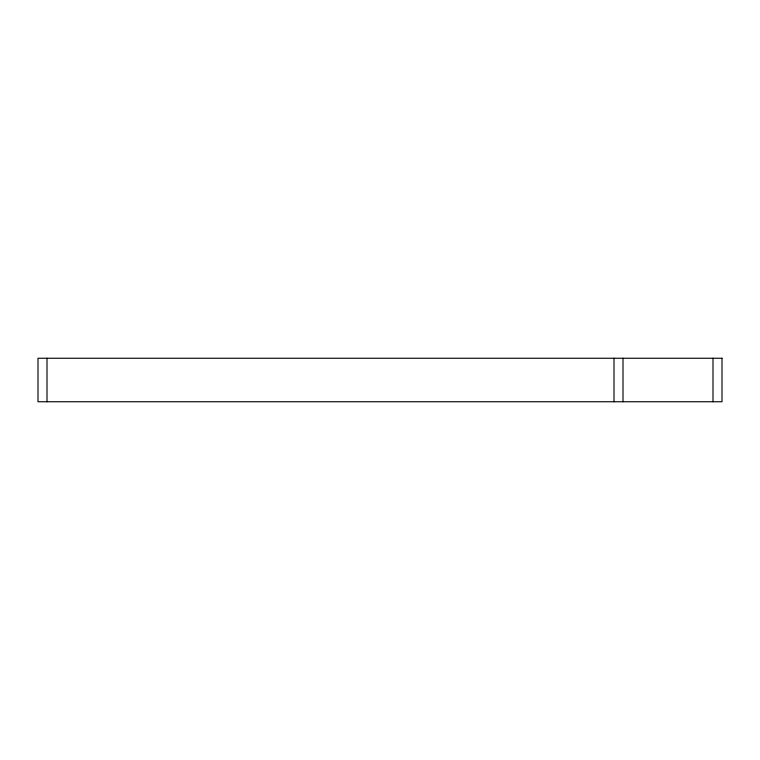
<?xml version="1.0" encoding="UTF-8"?>
<svg xmlns="http://www.w3.org/2000/svg" width="760" height="760" viewBox="0 0 760 760"><rect width="100%" height="100%" fill="white"/><g stroke="black" fill="none" stroke-linecap="round" stroke-linejoin="round"><path stroke-width="1.14" d="M713.003 358.255L713.003 401.745M623 358.255L623 401.745M614.004 358.255L614.004 401.745M46.996 358.255L46.996 401.745M722 358.255L38 358.255L38 401.745L722 401.745L722 358.255"/></g></svg>
